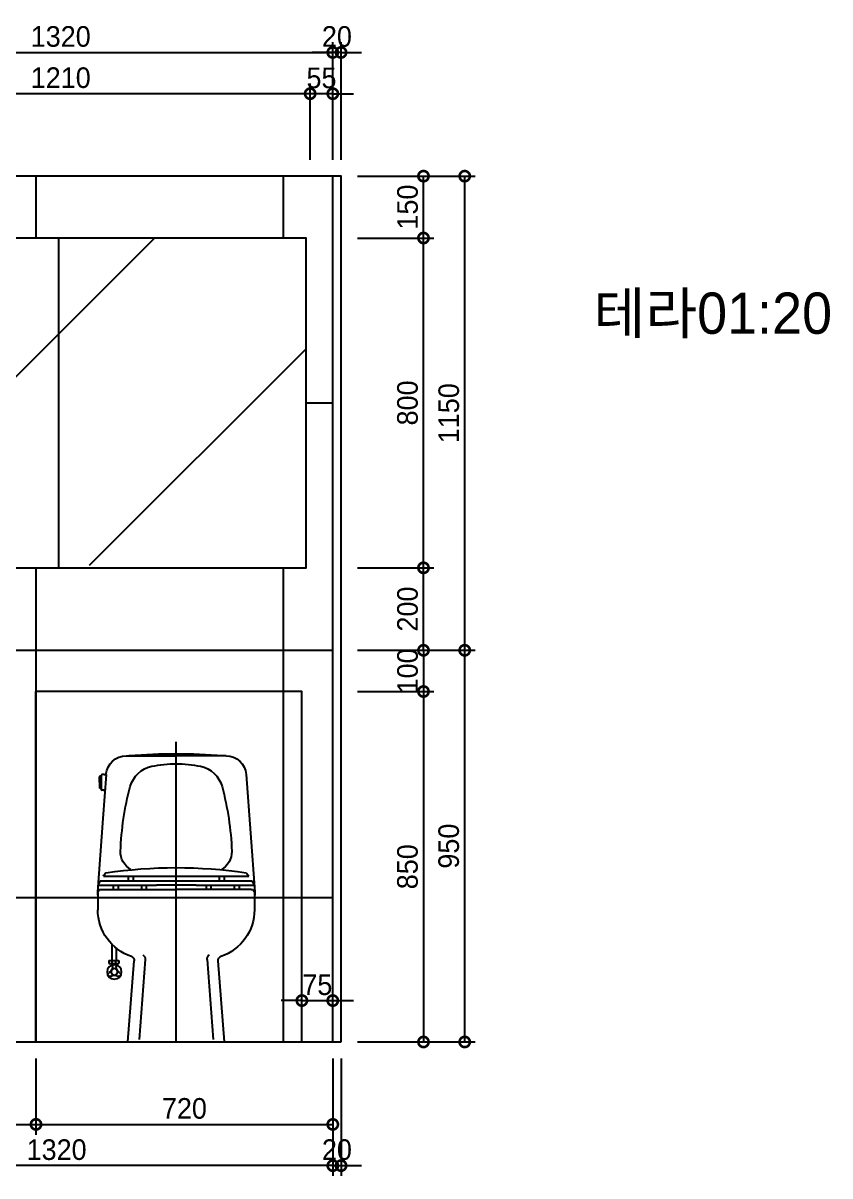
# Model space of a CAD drawing. Header units: inches. Extents: x 26859 to 99210, y 7818 to 34893.
# Drawn here: x 32496 to 34453, y 31256 to 34052 of the extents above; entities that cross this region are included whole.
import ezdxf

# ---------------------------------------------------------------- set-up
doc = ezdxf.new("R2010")
doc.units = ezdxf.units.IN
doc.header["$LTSCALE"] = 100
doc.header["$MEASUREMENT"] = 0
doc.header["$PDSIZE"] = 700.071425
for name, color, linetype in [('0-ELC TEXT', 7, 'Continuous'), ('03-WAL NEW', 3, 'Continuous'), ('07-DIM WAL', 5, 'Continuous'), ('08-HAT', 8, 'Continuous'), ('BATH', 4, 'Continuous'), ('F-BATH', 6, 'Continuous'), ('HA', 7, 'Continuous'), ('도면층2', 2, 'Continuous')]:
    doc.layers.add(name, color=color, linetype=linetype)
doc.styles.add('스타일1', font='HY울릉도M.TTF')
doc.styles.add('코레일둥고', font='Korail_Round_Gothic_Medium.ttf')
doc.dimstyles.new('20', dxfattribs={"dimscale": 20, "dimtxt": 2.5, "dimasz": 2.5, "dimexe": 1.25, "dimexo": 2, "dimtad": 1, "dimdec": 0, "dimtxsty": '스타일1', "dimblk": 'DOTSMALL', "dimcen": 2.5, "dimclrd": 1, "dimclre": 1, "dimclrt": 7, "dimadec": 0, "dimazin": 0, "dimtfac": 1, "dimtdec": 0, "dimtix": 1, "dimtmove": 0, "dimatfit": 3, "dimldrblk": 'DOTSMALL', "dimfxl": 1.25, "dimarcsym": 0})
pattern_1 = [(0, (31927.4, 32530.54), (0, 600), []), (90, (31927.4, 32530.54), (-600, 4e-14), [])]

# ---------------------------------------------------------------- blocks, each defined once
blk = doc.blocks.new('A$C279B359A')
at = {"layer": 'HA', "color": 6, "linetype": 'Continuous', "ltscale": 25}
for p, q in [((362, 381.1), (320.8, 381.1)), ((364, 382.2), (346, 381.1)), ((648.9, 361), (364, 382.2)), ((370, 373.1), (370, 191.1)), ((370, 373.1), (370, 191.1)), ((380.2, 239.5), (380.2, 380.1)), ((390.8, 239.5), (390.8, 375.1)), ((402.3, 14.5), (402.3, 367.7)), ((380.2, 343.8), (370, 343.8)), ((0, 308.1), (197, 293)), ((0, 74.1), (0, 308.1)), ((380.2, 332.1), (370, 332.1)), ((694.3, 312.2), (694.3, 191.1)), ((200.3, 266.4), (6, 280.7)), ((402.3, 307.2), (390.8, 307.2)), ((402.3, 295.5), (390.8, 295.5)), ((380.2, 275.5), (370, 275.5)), ((380.2, 263.9), (370, 263.9)), ((380.2, 239.5), (380.2, 143.6)), ((390.8, 143.6), (390.8, 239.5)), ((0, 191.1), (727.9, 191.1)), ((370, 9.1), (370, 191.1)), ((370, 9.1), (370, 191.1)), ((694.3, 70), (694.3, 191.1)), ((380.2, 2.1), (380.2, 143.6)), ((390.8, 7.1), (390.8, 143.6)), ((200.3, 115.8), (6, 101.5)), ((380.2, 118.3), (370, 118.3)), ((0, 74.1), (197, 89.2)), ((380.2, 106.7), (370, 106.7)), ((402.3, 86.7), (390.8, 86.7)), ((402.3, 75), (390.8, 75)), ((190.4, 35), (186.5, 35)), ((190.4, 45.7), (187, 45.7)), ((190.4, 28), (190.4, 52.4)), ((197.9, 52.4), (190.4, 52.4)), ((190.4, 44.8), (197.9, 44.8)), ((190.4, 36), (197.9, 36)), ((197.9, 28), (190.4, 28)), ((197.9, 28), (197.9, 52.4)), ((227.5, 45.7), (197.9, 45.7)), ((237.3, 35), (197.9, 35)), ((380.2, 50.1), (370, 50.1)), ((380.2, 38.4), (370, 38.4)), ((362, 1.1), (320.8, 1.1)), ((364, 0), (346, 1.1)), ((541.8, 13.2), (364, 0)), ((648.9, 21.2), (541.8, 13.2)), ((610.5, 16.5), (608.3, 18.2)), ((610.5, 16.5), (610.4, 11.1)), ((611.9, 9.6), (610.4, 11.1)), ((647.4, 9.3), (611.9, 9.6)), ((614.6, 9.6), (614.5, 6.6)), ((614.5, 6.6), (616.1, 4.9)), ((643, 4.7), (616.1, 4.9)), ((644.6, 6.3), (643, 4.7)), ((644.7, 9.4), (644.6, 6.3)), ((649, 11), (647.4, 9.3)), ((649.1, 16.2), (649, 11)), ((649.1, 16.2), (649.1, 21.2))]:
    blk.add_line(p, q, dxfattribs=at)
for radius in [17.6, 7.81]:
    blk.add_circle((170, 41.1), radius, dxfattribs=at)
for centre, radius, start, end in [((320.8, 261.1), 120, 89.9996, 161.2064), ((362.1, 373.1), 7.97, 360, 90.4279), ((343.6, 288.9), 98.3, 61.2667, 68.0974), ((343.6, 288.9), 98.3, 47.1317, 53.3151), ((-741.3, 192.1), 1164.1, 351.542, 8.3393), ((645.4, 312.2), 48.9, 360, 85.8771), ((461.1, 277), 49, 88.0859, 152.0862), ((439.8, -359.7), 686, 74.8158, 88.0859), ((197.8, 303), 10, 265.6201, 341.2064), ((601.5, 236.2), 68.6, 11.5389, 74.8158), ((690.8, 304.2), 3.92, 4.4856, 29.9222), ((-770.8, 189.5), 1470, 0.0609, 4.4856), ((202.1, 276.3), 10, 259.7755, 332.8711), ((380.7, 191.1), 293.9, 360, 11.5413), ((380.7, 191.1), 294, 0.0054, 11.5389), ((380.6, 191.1), 294, 348.4627, 360), ((380.7, 191.1), 294, 348.4611, 359.9946), ((-770.8, 192.7), 1470, 355.5144, 359.9391), ((-770.8, 192.7), 1470, 359.9408, 0.0592), ((-770.8, 189.5), 1470, 359.9408, 0.0592), ((202.1, 105.9), 10, 27.1289, 100.2245), ((601.5, 146), 68.6, 285.1842, 348.4611), ((197.8, 79.2), 10, 18.7936, 94.38), ((163.6, 52.3), 4.74, 27.4414, 212.5649), ((320.8, 121.1), 120, 198.7936, 270.0004), ((461.1, 105.2), 49, 208.9728, 271.9141), ((439.8, 741.9), 686, 271.9141, 285.1842), ((644.6, 70), 49.3, 275.0549, 360), ((690.8, 78), 3.92, 330.0778, 355.5144), ((163.6, 29.9), 4.74, 147.4414, 332.5649), ((146.1, 41.1), 16, 327.4414, 32.5649), ((182, 61.8), 16, 207.4414, 272.5649), ((182, 20.4), 16, 87.4414, 152.5649), ((182.9, 41.1), 4.74, 267.4414, 92.5649), ((362.1, 9.1), 7.94, 269.1442, 360), ((343.6, 93.3), 98.3, 291.9025, 298.7333), ((343.6, 93.3), 98.3, 306.6849, 312.5888)]:
    blk.add_arc(centre, radius, start, end, dxfattribs=at)
blk = doc.blocks.new('A$C1B8B0607')
at = {"layer": 'F-BATH', "xscale": -1, "rotation": 269.9999999999999}
blk.add_blockref('A$C279B359A', (268.9, 0), dxfattribs=at)
blk = doc.blocks.new('_DOTSMALL')
at = {"color": 0, "linetype": 'ByBlock', "const_width": 0.5}
blk.add_lwpolyline([(-0.0625, 0, 1), (0.0625, 0, 1)], format="xyb", close=True, dxfattribs=at)
blk = doc.blocks.new('*D474')
at = {"layer": '07-DIM WAL', "color": 1, "lineweight": -2}
for p, q in [((33307.4, 32530.5), (33592.4, 32530.5)), ((33567.4, 31580.5), (33567.4, 32530.5)), ((33307.4, 31580.5), (33592.4, 31580.5))]:
    blk.add_line(p, q, dxfattribs=at)
at = {"layer": 'Defpoints', "color": 0}
for p in [(33267.4, 32530.5), (33567.4, 32530.5), (33267.4, 31580.5)]:
    blk.add_point(p, dxfattribs=at)
at = {"layer": '07-DIM WAL', "color": 1, "lineweight": -2, "xscale": 50, "yscale": 50, "zscale": 50}
for p, rotation in [((33567.4, 32530.5), 90), ((33567.4, 31580.5), 270)]:
    blk.add_blockref('_DOTSMALL', p, dxfattribs=dict(at, rotation=rotation))
at = {"layer": '07-DIM WAL', "color": 7, "insert": (33528.8, 32055.5), "char_height": 50, "attachment_point": 5, "rotation": 90, "style": '스타일1'}
blk.add_mtext('950', dxfattribs=at)
blk = doc.blocks.new('*D488')
at = {"layer": '07-DIM WAL', "color": 1, "lineweight": -2}
for p, q in [((33307.4, 33680.5), (33592.4, 33680.5)), ((33567.4, 32530.5), (33567.4, 33680.5)), ((33307.4, 32530.5), (33592.4, 32530.5))]:
    blk.add_line(p, q, dxfattribs=at)
at = {"layer": 'Defpoints', "color": 0}
for p in [(33267.4, 33680.5), (33567.4, 33680.5), (33267.4, 32530.5)]:
    blk.add_point(p, dxfattribs=at)
at = {"layer": '07-DIM WAL', "color": 1, "lineweight": -2, "xscale": 50, "yscale": 50, "zscale": 50}
for p, rotation in [((33567.4, 33680.5), 90), ((33567.4, 32530.5), 270)]:
    blk.add_blockref('_DOTSMALL', p, dxfattribs=dict(at, rotation=rotation))
at = {"layer": '07-DIM WAL', "color": 7, "insert": (33528.9, 33105.5), "char_height": 50, "attachment_point": 5, "rotation": 90, "style": '스타일1'}
blk.add_mtext('1150', dxfattribs=at)
blk = doc.blocks.new('*D430')
at = {"layer": '07-DIM WAL', "color": 1, "lineweight": -2}
for p, q in [((33307.4, 32730.5), (33492.4, 32730.5)), ((33467.4, 32530.5), (33467.4, 32730.5)), ((33307.4, 32530.5), (33492.4, 32530.5))]:
    blk.add_line(p, q, dxfattribs=at)
at = {"layer": 'Defpoints', "color": 0}
for p in [(33267.4, 32730.5), (33467.4, 32730.5), (33267.4, 32530.5)]:
    blk.add_point(p, dxfattribs=at)
at = {"layer": '07-DIM WAL', "color": 1, "lineweight": -2, "xscale": 50, "yscale": 50, "zscale": 50}
for p, rotation in [((33467.4, 32730.5), 90), ((33467.4, 32530.5), 270)]:
    blk.add_blockref('_DOTSMALL', p, dxfattribs=dict(at, rotation=rotation))
at = {"layer": '07-DIM WAL', "color": 7, "insert": (33428.9, 32630.5), "char_height": 50, "attachment_point": 5, "rotation": 90, "style": '스타일1'}
blk.add_mtext('200', dxfattribs=at)
blk = doc.blocks.new('*D431')
at = {"layer": '07-DIM WAL', "color": 1, "lineweight": -2}
for p, q in [((33307.4, 33530.5), (33492.4, 33530.5)), ((33467.4, 32730.5), (33467.4, 33530.5)), ((33307.4, 32730.5), (33492.4, 32730.5))]:
    blk.add_line(p, q, dxfattribs=at)
at = {"layer": 'Defpoints', "color": 0}
for p in [(33267.4, 33530.5), (33467.4, 33530.5), (33267.4, 32730.5)]:
    blk.add_point(p, dxfattribs=at)
at = {"layer": '07-DIM WAL', "color": 1, "lineweight": -2, "xscale": 50, "yscale": 50, "zscale": 50}
for p, rotation in [((33467.4, 33530.5), 90), ((33467.4, 32730.5), 270)]:
    blk.add_blockref('_DOTSMALL', p, dxfattribs=dict(at, rotation=rotation))
at = {"layer": '07-DIM WAL', "color": 7, "insert": (33428.8, 33130.5), "char_height": 50, "attachment_point": 5, "rotation": 90, "style": '스타일1'}
blk.add_mtext('800', dxfattribs=at)
blk = doc.blocks.new('*D489')
at = {"layer": '07-DIM WAL', "color": 1, "lineweight": -2}
for p, q in [((33307.4, 33680.5), (33492.4, 33680.5)), ((33467.4, 33530.5), (33467.4, 33680.5)), ((33307.4, 33530.5), (33492.4, 33530.5))]:
    blk.add_line(p, q, dxfattribs=at)
at = {"layer": 'Defpoints', "color": 0}
for p in [(33267.4, 33680.5), (33467.4, 33680.5), (33267.4, 33530.5)]:
    blk.add_point(p, dxfattribs=at)
at = {"layer": '07-DIM WAL', "color": 1, "lineweight": -2, "xscale": 50, "yscale": 50, "zscale": 50}
for p, rotation in [((33467.4, 33680.5), 90), ((33467.4, 33530.5), 270)]:
    blk.add_blockref('_DOTSMALL', p, dxfattribs=dict(at, rotation=rotation))
at = {"layer": '07-DIM WAL', "color": 7, "insert": (33428.9, 33605.5), "char_height": 50, "attachment_point": 5, "rotation": 90, "style": '스타일1'}
blk.add_mtext('150', dxfattribs=at)
blk = doc.blocks.new('*D432')
at = {"layer": '07-DIM WAL', "color": 1, "lineweight": -2}
for p, q in [((33467.4, 32530.5), (33467.4, 32580.5)), ((33307.4, 32530.5), (33492.4, 32530.5)), ((33467.4, 32530.5), (33467.4, 32430.5)), ((33307.4, 32430.5), (33492.4, 32430.5)), ((33467.4, 32430.5), (33467.4, 32380.5))]:
    blk.add_line(p, q, dxfattribs=at)
at = {"layer": 'Defpoints', "color": 0}
for p in [(33267.4, 32530.5), (33267.4, 32430.5), (33467.4, 32430.5)]:
    blk.add_point(p, dxfattribs=at)
at = {"layer": '07-DIM WAL', "color": 1, "lineweight": -2, "xscale": 50, "yscale": 50, "zscale": 50}
for p, rotation in [((33467.4, 32530.5), 270), ((33467.4, 32430.5), 90)]:
    blk.add_blockref('_DOTSMALL', p, dxfattribs=dict(at, rotation=rotation))
at = {"layer": '07-DIM WAL', "color": 7, "insert": (33428.9, 32480.5), "char_height": 50, "attachment_point": 5, "rotation": 90, "style": '스타일1'}
blk.add_mtext('100', dxfattribs=at)
blk = doc.blocks.new('*D490')
at = {"layer": '07-DIM WAL', "color": 1, "lineweight": -2}
for p, q in [((33307.4, 32430.5), (33492.4, 32430.5)), ((33467.4, 32430.5), (33467.4, 31580.5)), ((33307.4, 31580.5), (33492.4, 31580.5))]:
    blk.add_line(p, q, dxfattribs=at)
at = {"layer": 'Defpoints', "color": 0}
for p in [(33267.4, 32430.5), (33267.4, 31580.5), (33467.4, 31580.5)]:
    blk.add_point(p, dxfattribs=at)
at = {"layer": '07-DIM WAL', "color": 1, "lineweight": -2, "xscale": 50, "yscale": 50, "zscale": 50}
for p, rotation in [((33467.4, 32430.5), 90), ((33467.4, 31580.5), 270)]:
    blk.add_blockref('_DOTSMALL', p, dxfattribs=dict(at, rotation=rotation))
at = {"layer": '07-DIM WAL', "color": 7, "insert": (33428.8, 32005.5), "char_height": 50, "attachment_point": 5, "rotation": 90, "style": '스타일1'}
blk.add_mtext('850', dxfattribs=at)
blk = doc.blocks.new('*D477')
at = {"layer": '07-DIM WAL', "color": 1, "lineweight": -2}
for p, q in [((31927.4, 31540.5), (31927.4, 31255.5)), ((33247.4, 31540.5), (33247.4, 31255.5)), ((33247.4, 31280.5), (31927.4, 31280.5))]:
    blk.add_line(p, q, dxfattribs=at)
at = {"layer": 'Defpoints', "color": 0}
for p in [(31927.4, 31580.5), (33247.4, 31580.5), (31927.4, 31280.5)]:
    blk.add_point(p, dxfattribs=at)
at = {"layer": '07-DIM WAL', "color": 1, "lineweight": -2, "xscale": 50, "yscale": 50, "zscale": 50, "rotation": 180}
blk.add_blockref('_DOTSMALL', (31927.4, 31280.5), dxfattribs=at)
at = {"layer": '07-DIM WAL', "color": 1, "lineweight": -2, "xscale": 50, "yscale": 50, "zscale": 50}
blk.add_blockref('_DOTSMALL', (33247.4, 31280.5), dxfattribs=at)
at = {"layer": '07-DIM WAL', "color": 7, "insert": (32577.4, 31319), "char_height": 50, "attachment_point": 5, "style": '스타일1'}
blk.add_mtext('1320', dxfattribs=at)
blk = doc.blocks.new('*D478')
at = {"layer": '07-DIM WAL', "color": 1, "lineweight": -2}
for p, q in [((31927.4, 31540.5), (31927.4, 31355.5)), ((32527.4, 31540.5), (32527.4, 31355.5)), ((31927.4, 31380.5), (32527.4, 31380.5))]:
    blk.add_line(p, q, dxfattribs=at)
at = {"layer": 'Defpoints', "color": 0}
for p in [(31927.4, 31580.5), (32527.4, 31580.5), (32527.4, 31380.5)]:
    blk.add_point(p, dxfattribs=at)
at = {"layer": '07-DIM WAL', "color": 1, "lineweight": -2, "xscale": 50, "yscale": 50, "zscale": 50, "rotation": 180}
blk.add_blockref('_DOTSMALL', (31927.4, 31380.5), dxfattribs=at)
at = {"layer": '07-DIM WAL', "color": 1, "lineweight": -2, "xscale": 50, "yscale": 50, "zscale": 50}
blk.add_blockref('_DOTSMALL', (32527.4, 31380.5), dxfattribs=at)
at = {"layer": '07-DIM WAL', "color": 7, "insert": (32227.4, 31419.1), "char_height": 50, "attachment_point": 5, "style": '스타일1'}
blk.add_mtext('600', dxfattribs=at)
blk = doc.blocks.new('*D479')
at = {"layer": '07-DIM WAL', "color": 1, "lineweight": -2}
for p, q in [((32527.4, 31540.5), (32527.4, 31355.5)), ((33247.4, 31540.5), (33247.4, 31355.5)), ((32527.4, 31380.5), (33247.4, 31380.5))]:
    blk.add_line(p, q, dxfattribs=at)
at = {"layer": 'Defpoints', "color": 0}
for p in [(32527.4, 31580.5), (33247.4, 31580.5), (33247.4, 31380.5)]:
    blk.add_point(p, dxfattribs=at)
at = {"layer": '07-DIM WAL', "color": 1, "lineweight": -2, "xscale": 50, "yscale": 50, "zscale": 50, "rotation": 180}
blk.add_blockref('_DOTSMALL', (32527.4, 31380.5), dxfattribs=at)
at = {"layer": '07-DIM WAL', "color": 1, "lineweight": -2, "xscale": 50, "yscale": 50, "zscale": 50}
blk.add_blockref('_DOTSMALL', (33247.4, 31380.5), dxfattribs=at)
at = {"layer": '07-DIM WAL', "color": 7, "insert": (32887.4, 31419), "char_height": 50, "attachment_point": 5, "style": '스타일1'}
blk.add_mtext('720', dxfattribs=at)
blk = doc.blocks.new('*D480')
at = {"layer": '07-DIM WAL', "color": 1, "lineweight": -2}
for p, q in [((33247.4, 31540.5), (33247.4, 31255.5)), ((33267.4, 31540.5), (33267.4, 31255.5)), ((33247.4, 31280.5), (33197.4, 31280.5)), ((33247.4, 31280.5), (33267.4, 31280.5)), ((33267.4, 31280.5), (33317.4, 31280.5))]:
    blk.add_line(p, q, dxfattribs=at)
at = {"layer": 'Defpoints', "color": 0}
for p in [(33247.4, 31580.5), (33267.4, 31580.5), (33267.4, 31280.5)]:
    blk.add_point(p, dxfattribs=at)
at = {"layer": '07-DIM WAL', "color": 1, "lineweight": -2, "xscale": 50, "yscale": 50, "zscale": 50}
blk.add_blockref('_DOTSMALL', (33247.4, 31280.5), dxfattribs=at)
at = {"layer": '07-DIM WAL', "color": 1, "lineweight": -2, "xscale": 50, "yscale": 50, "zscale": 50, "rotation": 180}
blk.add_blockref('_DOTSMALL', (33267.4, 31280.5), dxfattribs=at)
at = {"layer": '07-DIM WAL', "color": 7, "insert": (33257.4, 31319), "char_height": 50, "attachment_point": 5, "style": '스타일1'}
blk.add_mtext('20', dxfattribs=at)
blk = doc.blocks.new('*D476')
at = {"layer": '07-DIM WAL', "color": 1, "lineweight": -2}
for p, q in [((31927.4, 33720.5), (31927.4, 34005.5)), ((33247.4, 33720.5), (33247.4, 34005.5)), ((31927.4, 33980.5), (33247.4, 33980.5))]:
    blk.add_line(p, q, dxfattribs=at)
at = {"layer": 'Defpoints', "color": 0}
for p in [(33247.4, 33980.5), (31927.4, 33680.5), (33247.4, 33680.5)]:
    blk.add_point(p, dxfattribs=at)
at = {"layer": '07-DIM WAL', "color": 1, "lineweight": -2, "xscale": 50, "yscale": 50, "zscale": 50, "rotation": 180}
blk.add_blockref('_DOTSMALL', (31927.4, 33980.5), dxfattribs=at)
at = {"layer": '07-DIM WAL', "color": 1, "lineweight": -2, "xscale": 50, "yscale": 50, "zscale": 50}
blk.add_blockref('_DOTSMALL', (33247.4, 33980.5), dxfattribs=at)
at = {"layer": '07-DIM WAL', "color": 7, "insert": (32587.4, 34019), "char_height": 50, "attachment_point": 5, "style": '스타일1'}
blk.add_mtext('1320', dxfattribs=at)
blk = doc.blocks.new('*D424')
at = {"layer": '07-DIM WAL', "color": 1, "lineweight": -2}
for p, q in [((33247.4, 33720.5), (33247.4, 34005.5)), ((33267.4, 33720.5), (33267.4, 34005.5)), ((33247.4, 33980.5), (33197.4, 33980.5)), ((33267.4, 33980.5), (33247.4, 33980.5)), ((33267.4, 33980.5), (33317.4, 33980.5))]:
    blk.add_line(p, q, dxfattribs=at)
at = {"layer": 'Defpoints', "color": 0}
for p in [(33247.4, 33980.5), (33247.4, 33680.5), (33267.4, 33680.5)]:
    blk.add_point(p, dxfattribs=at)
at = {"layer": '07-DIM WAL', "color": 1, "lineweight": -2, "xscale": 50, "yscale": 50, "zscale": 50}
blk.add_blockref('_DOTSMALL', (33247.4, 33980.5), dxfattribs=at)
at = {"layer": '07-DIM WAL', "color": 1, "lineweight": -2, "xscale": 50, "yscale": 50, "zscale": 50, "rotation": 180}
blk.add_blockref('_DOTSMALL', (33267.4, 33980.5), dxfattribs=at)
at = {"layer": '07-DIM WAL', "color": 7, "insert": (33257.4, 34019), "char_height": 50, "attachment_point": 5, "style": '스타일1'}
blk.add_mtext('20', dxfattribs=at)
blk = doc.blocks.new('*D425')
at = {"layer": '07-DIM WAL', "color": 1, "lineweight": -2}
for p, q in [((33192.4, 33720.5), (33192.4, 33905.5)), ((33247.4, 33720.5), (33247.4, 33905.5)), ((33192.4, 33880.5), (33142.4, 33880.5)), ((33247.4, 33880.5), (33192.4, 33880.5)), ((33247.4, 33880.5), (33297.4, 33880.5))]:
    blk.add_line(p, q, dxfattribs=at)
at = {"layer": 'Defpoints', "color": 0}
for p in [(33192.4, 33880.5), (33192.4, 33680.5), (33247.4, 33680.5)]:
    blk.add_point(p, dxfattribs=at)
at = {"layer": '07-DIM WAL', "color": 1, "lineweight": -2, "xscale": 50, "yscale": 50, "zscale": 50}
blk.add_blockref('_DOTSMALL', (33192.4, 33880.5), dxfattribs=at)
at = {"layer": '07-DIM WAL', "color": 1, "lineweight": -2, "xscale": 50, "yscale": 50, "zscale": 50, "rotation": 180}
blk.add_blockref('_DOTSMALL', (33247.4, 33880.5), dxfattribs=at)
at = {"layer": '07-DIM WAL', "color": 7, "insert": (33219.9, 33918.5), "char_height": 50, "attachment_point": 5, "style": '스타일1'}
blk.add_mtext('55', dxfattribs=at)
blk = doc.blocks.new('*D426')
at = {"layer": '07-DIM WAL', "color": 1, "lineweight": -2}
for p, q in [((31982.4, 33720.5), (31982.4, 33905.5)), ((33192.4, 33720.5), (33192.4, 33905.5)), ((33192.4, 33880.5), (31982.4, 33880.5))]:
    blk.add_line(p, q, dxfattribs=at)
at = {"layer": 'Defpoints', "color": 0}
for p in [(31982.4, 33880.5), (31982.4, 33680.5), (33192.4, 33680.5)]:
    blk.add_point(p, dxfattribs=at)
at = {"layer": '07-DIM WAL', "color": 1, "lineweight": -2, "xscale": 50, "yscale": 50, "zscale": 50, "rotation": 180}
blk.add_blockref('_DOTSMALL', (31982.4, 33880.5), dxfattribs=at)
at = {"layer": '07-DIM WAL', "color": 1, "lineweight": -2, "xscale": 50, "yscale": 50, "zscale": 50}
blk.add_blockref('_DOTSMALL', (33192.4, 33880.5), dxfattribs=at)
at = {"layer": '07-DIM WAL', "color": 7, "insert": (32587.4, 33919), "char_height": 50, "attachment_point": 5, "style": '스타일1'}
blk.add_mtext('1210', dxfattribs=at)
blk = doc.blocks.new('*D457')
at = {"layer": '07-DIM WAL', "color": 1, "lineweight": -2}
for p, q in [((33172.4, 31670.5), (33172.4, 31705.9)), ((33247.4, 31670.5), (33247.4, 31705.9)), ((33172.4, 31680.9), (33122.4, 31680.9)), ((33172.4, 31680.9), (33247.4, 31680.9)), ((33247.4, 31680.9), (33297.4, 31680.9))]:
    blk.add_line(p, q, dxfattribs=at)
at = {"layer": 'Defpoints', "color": 0}
for p in [(33247.4, 31680.9), (33172.4, 31630.5), (33247.4, 31630.5)]:
    blk.add_point(p, dxfattribs=at)
at = {"layer": '07-DIM WAL', "color": 1, "lineweight": -2, "xscale": 50, "yscale": 50, "zscale": 50}
blk.add_blockref('_DOTSMALL', (33172.4, 31680.9), dxfattribs=at)
at = {"layer": '07-DIM WAL', "color": 1, "lineweight": -2, "xscale": 50, "yscale": 50, "zscale": 50, "rotation": 180}
blk.add_blockref('_DOTSMALL', (33247.4, 31680.9), dxfattribs=at)
at = {"layer": '07-DIM WAL', "color": 7, "insert": (33209.9, 31718.9), "char_height": 50, "attachment_point": 5, "style": '스타일1'}
blk.add_mtext('75', dxfattribs=at)

msp = doc.modelspace()

# ---------------------------------------------------------------- hatches: boundary and pattern name
h = msp.add_hatch()
h.set_pattern_fill('ACAD_ISO13W100', color=8, scale=90, angle=45)
h.set_pattern_definition([(45, (-11699.6, -165.05), (-318.198, 318.198), [1080, -270, 1080, -270, 45, -585]), (45, (-11699.6, -165.05), (-318.198, 318.198), [-3015, 45, -270])])
h.paths.add_polyline_path([(31982.4, 32730.5), (33182.4, 32730.5), (33182.4, 33530.5), (31982.4, 33530.5)])
at = {"layer": '08-HAT'}
h = msp.add_hatch(dxfattribs=at)
h.set_pattern_fill('_USER', color=256, scale=600, double=1, pattern_type=0)
h.set_pattern_definition(pattern_1)
h.paths.add_polyline_path([(33247.4, 33680.5), (31927.4, 33680.5), (31927.4, 32530.5), (33247.4, 32530.5)])
h.paths.add_polyline_path([(31982.4, 32730.5), (31982.4, 33530.5), (33182.4, 33530.5), (33182.4, 32730.5)], flags=16)
h = msp.add_hatch(dxfattribs=at)
h.set_pattern_fill('_USER', color=256, scale=600, double=1, pattern_type=0)
h.set_pattern_definition(pattern_1)
h.paths.add_polyline_path([(32527.4, 32430.5), (33172.4, 32430.5), (33172.4, 31630.5), (33247.4, 31630.5), (33247.4, 32530.5), (31927.4, 32530.5), (31927.4, 31580.5), (32527.4, 31580.5)])
h.paths.add_polyline_path([(32003.3, 31970.5), (31974.9, 32359.1, -0.435772), (31994.8, 32380.5), (32166.7, 32380.5), (32166.7, 32390.2), (32181.3, 32390.2), (32181.3, 32380.5), (32201.9, 32380.5), (32207.5, 32487.8, -0.39915), (32217.2, 32497), (32227.4, 32497), (32237.6, 32497, -0.399153), (32247.3, 32487.8), (32252.8, 32380.5), (32273.5, 32380.5), (32273.5, 32390.2), (32288.1, 32390.2), (32288.1, 32380.5), (32459.9, 32380.5, -0.435772), (32479.9, 32359.1), (32451.4, 31970.5)], flags=16)
edge = h.paths.add_edge_path(flags=0)
edge.add_line((32246.8, 32467.9), (32246.8, 32468.5))
edge.add_ellipse((32227.4, 32467.9), major_axis=(-19.4, 0), ratio=0.240825, start_angle=0, end_angle=360, ccw=False)
edge = h.paths.add_edge_path(flags=0)
edge.add_spline(control_points=[(32245.8, 32467.9), (32245.8, 32467.9), (32245.8, 32467.9), (32245.8, 32467.7), (32245.7, 32467.7), (32245.5, 32467.4), (32245.4, 32467.3), (32244.8, 32466.9), (32244.3, 32466.7), (32243, 32466.1), (32242.2, 32465.9), (32239.6, 32465.2), (32237.5, 32464.9), (32232.8, 32464.4), (32230.2, 32464.2), (32225, 32464.2), (32222.5, 32464.3), (32217.7, 32464.8), (32215.5, 32465.1), (32212.7, 32465.8), (32211.7, 32466.1), (32210.4, 32466.7), (32210, 32466.9), (32209.4, 32467.3), (32209.2, 32467.5), (32209, 32467.7), (32209, 32467.8), (32208.9, 32467.9), (32208.9, 32467.9), (32208.9, 32467.9), (32208.9, 32468), (32209, 32468.1), (32209, 32468.2), (32209.2, 32468.4), (32209.4, 32468.5), (32209.9, 32468.9), (32210.4, 32469.1), (32211.7, 32469.7), (32212.4, 32469.9), (32215, 32470.6), (32217.1, 32470.9), (32221.7, 32471.5), (32224.3, 32471.6), (32229.4, 32471.6), (32232, 32471.5), (32236.7, 32471.1), (32238.9, 32470.7), (32241.9, 32470), (32242.9, 32469.7), (32244.2, 32469.2), (32244.7, 32468.9), (32245.3, 32468.5), (32245.5, 32468.4), (32245.7, 32468.1), (32245.8, 32468.1), (32245.8, 32468), (32245.8, 32467.9), (32245.8, 32467.9)], knot_values=[0, 0, 0, 0, 0.11103, 0.11103, 0.222059, 0.222059, 0.333089, 0.333089, 0.541062, 0.541062, 0.749036, 0.749036, 1.153203, 1.153203, 1.557371, 1.557371, 1.961539, 1.961539, 2.365706, 2.365706, 2.612717, 2.612717, 2.799233, 2.799233, 2.93761, 2.93761, 3.044097, 3.044097, 3.150583, 3.150583, 3.25707, 3.25707, 3.363556, 3.363556, 3.470042, 3.470042, 3.677004, 3.677004, 3.883966, 3.883966, 4.28421, 4.28421, 4.684454, 4.684454, 5.084698, 5.084698, 5.484942, 5.484942, 5.74274, 5.74274, 5.931194, 5.931194, 6.072178, 6.072178, 6.179938, 6.179938, 6.283185, 6.283185, 6.283185, 6.283185], degree=3, periodic=0)
h = msp.add_hatch(dxfattribs=at)
h.set_pattern_fill('_USER', color=256, scale=600, double=1, pattern_type=0)
h.set_pattern_definition([(0, (31927.4, 32530.54), (0, 600), []), (90, (31927.4, 32530.54), (-600, 4e-14), [])])
edge = h.paths.add_edge_path()
edge.add_line((33172.4, 32430.5), (32527.4, 32430.5))
edge.add_line((32527.4, 32430.5), (32527.4, 31580.5))
edge.add_line((32527.4, 31580.5), (32750.4, 31580.5))
edge.add_line((32750.4, 31580.5), (32765.5, 31827.6))
edge.add_arc((32755.5, 31828.3), 10, 355.7815, 431.2064)
edge.add_arc((32797.4, 31951.4), 120, 231.0702, 251.2064, ccw=False)
edge.add_line((32722, 31858), (32722, 31828.4))
edge.add_line((32722, 31828.4), (32728.7, 31828.4))
edge.add_line((32728.7, 31828.4), (32728.7, 31820.9))
edge.add_line((32728.7, 31820.9), (32717.4, 31818.2))
edge.add_arc((32717.4, 31813.4), 4.74, -2.59, 90, ccw=False)
edge.add_arc((32738.1, 31812.3), 16, 176.6724, 209.3506)
edge.add_arc((32717.4, 31800.5), 7.81, 0, 29.9969, ccw=False)
edge.add_arc((32717.4, 31800.5), 7.81, 180, 360, ccw=False)
edge.add_arc((32717.4, 31800.8), 7.81, 151.4518, 181.6946, ccw=False)
edge.add_arc((32696.7, 31812.5), 16, 329.9969, 362.5563)
edge.add_arc((32717.4, 31813.4), 4.74, 90, 182.5665, ccw=False)
edge.add_line((32717.4, 31818.2), (32704.3, 31820.9))
edge.add_line((32704.3, 31820.9), (32704.3, 31828.4))
edge.add_line((32704.3, 31828.4), (32711.2, 31828.4))
edge.add_line((32711.2, 31828.4), (32711.2, 31867.8))
edge.add_arc((32797.4, 31951.4), 120, 180, 224.1325, ccw=False)
edge.add_line((32677.4, 31951.4), (32677.4, 31976.6))
edge.add_line((32677.4, 31976.6), (32676.3, 31994.5))
edge.add_line((32676.3, 31994.5), (32689.5, 32172.3))
edge.add_line((32689.5, 32172.3), (32694.4, 32238.8))
edge.add_line((32694.4, 32238.8), (32692.7, 32241))
edge.add_line((32692.7, 32241), (32685.9, 32241))
edge.add_line((32685.9, 32241), (32685.8, 32245.1))
edge.add_line((32685.8, 32245.1), (32681.2, 32245.1))
edge.add_line((32681.2, 32245.1), (32681, 32275.2))
edge.add_line((32681, 32275.2), (32685.6, 32275.2))
edge.add_line((32685.6, 32275.2), (32685.6, 32279.6))
edge.add_line((32685.6, 32279.6), (32692.5, 32279.6))
edge.add_line((32692.5, 32279.6), (32697.2, 32279.6))
edge.add_arc((32746.3, 32275.2), 49.3, 90, 174.8258, ccw=False)
edge.add_line((32746.3, 32324.5), (32746.3, 32324.8))
edge.add_line((32746.3, 32324.8), (32752.4, 32324.8))
edge.add_arc((32754.3, 32321.3), 3.92, 61.8908, 118.1092, ccw=False)
edge.add_line((32756.1, 32324.8), (32746.3, 32324.5))
edge.add_arc((32746.3, 32275.2), 49.3, 90, 174.8258)
edge.add_line((32697.2, 32279.6), (32697.5, 32279.6))
edge.add_line((32697.5, 32279.6), (32689.5, 32172.3))
edge.add_line((32689.5, 32172.3), (32677.5, 32010.8))
edge.add_line((32677.5, 32010.8), (32678.4, 32010.8))
edge.add_arc((32769.6, 31974.1), 98.3, 151.2666, 158.0975, ccw=False)
edge.add_line((32683.4, 32021.4), (32751.3, 32021.4))
edge.add_line((32751.3, 32021.4), (32751.3, 32032.8))
edge.add_line((32751.3, 32032.8), (32690.7, 32032.8))
edge.add_arc((32769.6, 31974.1), 98.3, 137.4112, 143.3151, ccw=False)
edge.add_arc((32868.4, 30889.3), 1164.1, 95.3984, 98.458, ccw=False)
edge.add_arc((32781.5, 32091.6), 49, 178.1014, 242.5344, ccw=False)
edge.add_arc((33418.1, 32070.2), 686, 164.8057, 178.0761, ccw=False)
edge.add_arc((32822.3, 32232), 68.6, 101.5389, 164.8152, ccw=False)
edge.add_arc((32867.4, 32011.2), 294, 90.0054, 101.5389, ccw=False)
edge.add_arc((32867.4, 32011.3), 293.9, 78.4609, 89.9958, ccw=False)
edge.add_arc((32912.5, 32232), 68.6, 15.1961, 78.4908, ccw=False)
edge.add_arc((32316.6, 32070.4), 686, 1.9043, 15.1747, ccw=False)
edge.add_arc((32953.2, 32091.6), 49, -62.0862, 1.9142, ccw=False)
edge.add_arc((32868.4, 30889.3), 1164.1, 81.6607, 84.688, ccw=False)
edge.add_arc((32965.2, 31974.1), 98.3, 36.6849, 42.8683, ccw=False)
edge.add_line((33044, 32032.8), (32983.4, 32032.8))
edge.add_line((32983.4, 32032.8), (32983.4, 32021.4))
edge.add_line((32983.4, 32021.4), (32915.8, 32021.4))
edge.add_line((32915.8, 32021.4), (32819.9, 32021.4))
edge.add_line((32819.9, 32021.4), (32683.4, 32021.4))
edge.add_arc((32769.6, 31974.1), 98.3, 151.2666, 158.0975)
edge.add_line((32678.4, 32010.8), (32794.6, 32010.8))
edge.add_line((32794.6, 32010.8), (32794.6, 32000.5))
edge.add_line((32794.6, 32000.5), (32684.4, 32000.5))
edge.add_arc((32685.4, 31992.7), 7.94, 97.0594, 183.5036)
edge.add_line((32677.4, 31992.2), (32677.4, 31976.6))
edge.add_line((32677.4, 31976.6), (32677.4, 31951.4))
edge.add_arc((32797.4, 31951.4), 120, 180, 251.2064)
edge.add_arc((32755.5, 31828.3), 10, -4.2185, 71.2064, ccw=False)
edge.add_line((32765.5, 31827.6), (32750.4, 31580.5))
edge.add_line((32750.4, 31580.5), (33172.4, 31580.5))
edge.add_line((33172.4, 31580.5), (33172.4, 32430.5))
edge = h.paths.add_edge_path(flags=16)
edge.add_line((33048.7, 32000.5), (32940.2, 32000.5))
edge.add_line((32940.2, 32000.5), (32940.2, 32010.8))
edge.add_line((32940.2, 32010.8), (33057.3, 32010.8))
edge.add_line((33057.3, 32010.8), (33057.3, 31993.2))
edge.add_arc((33049.4, 31992.6), 7.97, 4.2494, 94.9717)

# ---------------------------------------------------------------- linework, layer by layer
msp.add_line((32582.4, 33530.5), (32582.4, 32730.5))
msp.add_lwpolyline([(31982.4, 32730.5), (33182.4, 32730.5), (33182.4, 33530.5), (31982.4, 33530.5)], close=True)
at = {"layer": '03-WAL NEW'}
for p, q in [((31927.4, 32530.5), (33247.4, 32530.5)), ((32527.4, 31580.5), (32527.4, 32430.5))]:
    msp.add_line(p, q, dxfattribs=at)
msp.add_lwpolyline([(33172.4, 31580.5), (33172.4, 32430.5), (32527.4, 32430.5)], dxfattribs=at)
at = {"layer": 'BATH'}
msp.add_line((33247.4, 31580.5), (33247.4, 33680.5), dxfattribs=at)
at = {"layer": '도면층2'}
msp.add_lwpolyline([(33267.4, 31580.5), (33267.4, 33680.5), (31167.4, 33680.5), (31167.4, 31580.5)], close=True, dxfattribs=at)

# ---------------------------------------------------------------- block references
at = {"layer": 'F-BATH'}
msp.add_blockref('A$C1B8B0607', (32407.4, 31580.5), dxfattribs=at)

# ---------------------------------------------------------------- texts
at = {"layer": '0-ELC TEXT', "color": 140, "style": '코레일둥고'}
msp.add_text('테라01:20', height=100, dxfattribs=at).set_placement((33880.2, 33298.2))

# ---------------------------------------------------------------- dimensions: what is measured, and where the dimension line sits
at = {"layer": '07-DIM WAL'}
for base, p1, p2, picture, middle in [((33247.4, 33980.5), (31927.4, 33680.5), (33247.4, 33680.5), '*D476', (32587.4, 34019)), ((33247.4, 33980.5), (33267.4, 33680.5), (33247.4, 33680.5), '*D424', (33257.4, 34019)), ((31982.4, 33880.5), (33192.4, 33680.5), (31982.4, 33680.5), '*D426', (32587.4, 33919)), ((33192.4, 33880.5), (33247.4, 33680.5), (33192.4, 33680.5), '*D425', (33219.9, 33918.5)), ((33247.4, 31680.9), (33172.4, 31630.5), (33247.4, 31630.5), '*D457', (33209.9, 31718.9)), ((32527.4, 31380.5), (31927.4, 31580.5), (32527.4, 31580.5), '*D478', (32227.4, 31419.1)), ((33247.4, 31380.5), (32527.4, 31580.5), (33247.4, 31580.5), '*D479', (32887.4, 31419)), ((33267.4, 31280.5), (33247.4, 31580.5), (33267.4, 31580.5), '*D480', (33257.4, 31319))]:
    dim = msp.add_linear_dim(base=base, p1=p1, p2=p2, dimstyle='20', dxfattribs=at)
    dim.commit()
    dim.dimension.update_dxf_attribs({"geometry": picture, "text_midpoint": middle})
for base, p1, p2, picture, middle in [((33567.4, 33680.5), (33267.4, 32530.5), (33267.4, 33680.5), '*D488', (33528.9, 33105.5)), ((33467.4, 33680.5), (33267.4, 33530.5), (33267.4, 33680.5), '*D489', (33428.9, 33605.5)), ((33467.4, 33530.5), (33267.4, 32730.5), (33267.4, 33530.5), '*D431', (33428.8, 33130.5)), ((33467.4, 32730.5), (33267.4, 32530.5), (33267.4, 32730.5), '*D430', (33428.9, 32630.5)), ((33467.4, 32430.5), (33267.4, 32530.5), (33267.4, 32430.5), '*D432', (33428.9, 32480.5)), ((33567.4, 32530.5), (33267.4, 31580.5), (33267.4, 32530.5), '*D474', (33528.8, 32055.5)), ((33467.4, 31580.5), (33267.4, 32430.5), (33267.4, 31580.5), '*D490', (33428.8, 32005.5))]:
    dim = msp.add_linear_dim(base=base, p1=p1, p2=p2, angle=90, dimstyle='20', dxfattribs=at)
    dim.commit()
    dim.dimension.update_dxf_attribs({"geometry": picture, "text_midpoint": middle})
dim = msp.add_linear_dim(base=(31927.4, 31280.5), p1=(33247.4, 31580.5), p2=(31927.4, 31580.5), dimstyle='20', dxfattribs=at)
dim.commit()
dim.dimension.update_dxf_attribs({"geometry": '*D477', "text_midpoint": (32577.4, 31280.5), "dimtype": 160})

doc.saveas('drawing.dxf')
